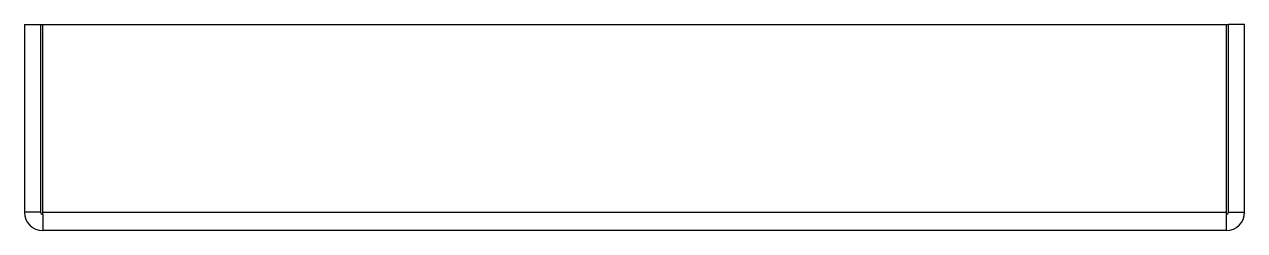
# Model space of a CAD drawing. Header units: inches. Extents: x -2.25 to 2.25, y -0.76 to 0.
import ezdxf

# ---------------------------------------------------------------- set-up
doc = ezdxf.new("R2010")
doc.units = ezdxf.units.IN
doc.header["$LTSCALE"] = 0.5
doc.header["$MEASUREMENT"] = 0
doc.layers.add('WallMount Bracket', color=190, linetype='CONTINUOUS')

msp = doc.modelspace()

# ---------------------------------------------------------------- linework, layer by layer
at = {"layer": 'WallMount Bracket', "color": 0, "linetype": 'ByBlock', "transparency": 16777216}
for p, q in [((-2.1901, 0), (2.1901, 0)), ((2.1823, 0), (2.1823, -0.692)), ((2.2501, 0), (2.1903, 0)), ((2.1903, -0.692), (2.1903, 0)), ((2.2501, -0.692), (2.2501, 0)), ((-2.2499, 0), (-2.1901, 0)), ((-2.2499, 0), (-2.2499, -0.692)), ((-2.1901, 0), (-2.1901, -0.692)), ((-2.1821, -0.692), (-2.1821, 0)), ((-2.1901, -0.692), (-2.2499, -0.692)), ((-2.1821, -0.692), (2.1823, -0.692)), ((-2.1821, -0.7), (-2.1821, -0.692)), ((-2.1821, -0.7), (-2.1821, -0.7598)), ((2.1823, -0.692), (2.1823, -0.7)), ((2.1823, -0.7), (2.1823, -0.7598)), ((2.1903, -0.692), (2.2501, -0.692)), ((2.1823, -0.7598), (-2.1821, -0.7598))]:
    msp.add_line(p, q, dxfattribs=at)
for centre, radius, start, end in [((-2.1821, -0.692), 0.0678, 180, 270), ((-2.1821, -0.692), 0.008, 180, 270), ((2.1823, -0.692), 0.0678, 270, 0), ((2.1823, -0.692), 0.008, 270, 0)]:
    msp.add_arc(centre, radius, start, end, dxfattribs=at)

doc.saveas('drawing.dxf')
